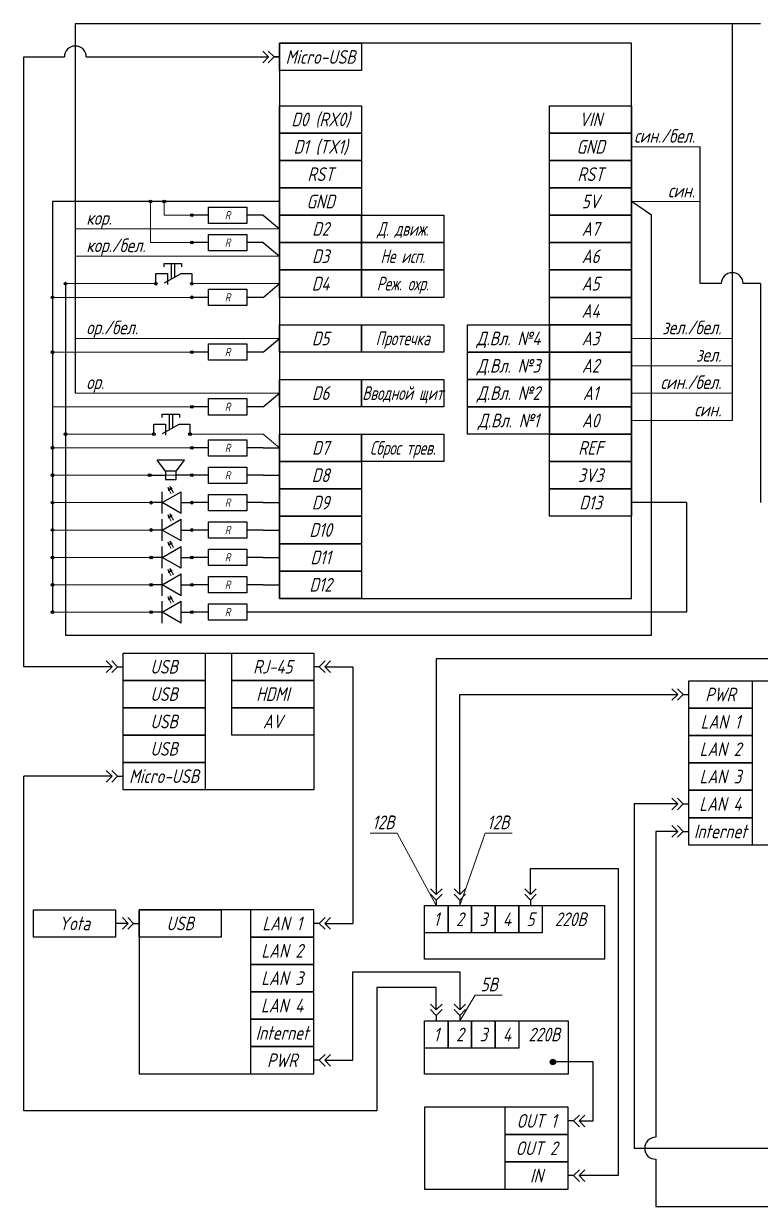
# Model space of a CAD drawing. Header units: millimetres. Extents: x 1966 to 2910, y 1410 to 1829.
# Drawn here: x 1965.5 to 2100.1, y 1409.6 to 1625.6 of the extents above; entities that cross this region are included whole.
import ezdxf
from ezdxf.enums import TextEntityAlignment as Align

# ---------------------------------------------------------------- set-up
doc = ezdxf.new("R2010")
doc.units = ezdxf.units.MM
doc.styles.get("Standard").update_dxf_attribs({"font": 'isocpeur.ttf', "width": 0.8, "oblique": 15})

# ---------------------------------------------------------------- blocks, each defined once
blk = doc.blocks.new('Резистор')
at = {"color": 0}
for p, q in [((-3.5, 1.5), (-6.5, 1.5)), ((6.5, 1.5), (3.5, 1.5))]:
    blk.add_line(p, q, dxfattribs=at)
blk.add_lwpolyline([(-3.5, 3), (3.5, 3), (3.5, 0), (-3.5, 0)], close=True, dxfattribs=at)
at = {"color": 0, "oblique": 15, "width": 0.8}
blk.add_text('R', height=1.5, dxfattribs=at).set_placement((0, 1.5), align=Align.MIDDLE_CENTER)
blk = doc.blocks.new('Светодиод')
at = {"lineweight": 9}
for p, q in [((-4.43, 2.77), (-3.77, 1.63)), ((-4.43, 2.77), (-4.25, 2.16)), ((-4.43, 2.77), (-3.99, 2.31)), ((-4.03, 2.96), (-3.37, 1.82)), ((-4.03, 2.96), (-3.85, 2.35)), ((-4.03, 2.96), (-3.59, 2.5))]:
    blk.add_line(p, q, dxfattribs=at)
for p, q in [((-5.46, 0), (-7.46, 0)), ((-5.46, 0), (-2, 2)), ((-5.46, -2), (-5.46, 2)), ((-2, -2), (-5.46, 0)), ((-2, -2), (-2, 2)), ((-2, 0), (0, 0))]:
    blk.add_line(p, q)
blk = doc.blocks.new('Разъем')
for p, q in [((-2, 0), (-3.06, 1.06)), ((-2, 0), (-3.06, -1.06)), ((-1, 0), (-2.06, 1.06)), ((-1, 0), (-2.06, -1.06)), ((-1, 0), (0, 0))]:
    blk.add_line(p, q)

msp = doc.modelspace()

# ---------------------------------------------------------------- hatches: boundary and pattern name
h = msp.add_hatch(color=256)
h.dxf.hatch_style = 1
h.paths.add_polyline_path([(2061.69, 1435.95, 1), (2062.69, 1435.95, 1)])

# ---------------------------------------------------------------- linework, layer by layer
at = {"color": 5}
for p, q in [((1974.96, 1558.13), (1974.96, 1625.63)), ((1974.96, 1625.63), (2100.09, 1625.63)), ((2094.96, 1625.63), (2094.96, 1553.13))]:
    msp.add_line(p, q, dxfattribs=at)
for p, q in [((1965.52, 1508.15), (1965.52, 1619.54)), ((1965.52, 1619.54), (1972.96, 1619.54)), ((1976.96, 1619.54), (2010.26, 1619.54)), ((2012.26, 1619.54), (2011.26, 1619.54)), ((2089.11, 1578.13), (2089.11, 1603.13)), ((2009.26, 1590.63), (2012.26, 1588.13)), ((2009.26, 1585.63), (2012.26, 1583.13)), ((1991.16, 1581.18), (1991.16, 1581.82)), ((1991.16, 1581.82), (1994.36, 1581.82)), ((1992.45, 1581.82), (1992.45, 1578.96)), ((1993.06, 1581.82), (1993.06, 1579.29)), ((1994.36, 1581.82), (1994.36, 1581.18)), ((1989.64, 1578.13), (1989.64, 1579.98)), ((1989.64, 1579.98), (1991.77, 1579.98)), ((1991.22, 1578.27), (1994.3, 1579.98)), ((1991.77, 1579.98), (1991.77, 1577.95)), ((1994.3, 1579.98), (1996.26, 1579.98)), ((1996.26, 1579.98), (1996.26, 1578.13)), ((2009.26, 1575.63), (2012.26, 1578.13)), ((2092.96, 1578.13), (2089.13, 1578.13)), ((2100.09, 1578.13), (2096.96, 1578.13)), ((2100.09, 1578.13), (2100.09, 1538.13)), ((2009.26, 1565.63), (2012.26, 1568.13)), ((2009.26, 1555.63), (2012.26, 1558.13)), ((1990.8, 1553.68), (1990.8, 1554.32)), ((1990.8, 1554.32), (1994, 1554.32)), ((1992.09, 1554.32), (1992.09, 1551.46)), ((1992.7, 1554.32), (1992.7, 1551.79)), ((1994, 1554.32), (1994, 1553.68)), ((1989.28, 1550.63), (1989.28, 1552.48)), ((1989.28, 1552.48), (1991.41, 1552.48)), ((1990.86, 1550.77), (1993.94, 1552.48)), ((1991.41, 1552.48), (1991.41, 1550.45)), ((1993.94, 1552.48), (1995.9, 1552.48)), ((1995.9, 1552.48), (1995.9, 1550.63)), ((2009.26, 1548.13), (2012.26, 1548.13)), ((1994.9, 1545.88), (1989.9, 1545.88)), ((1991.4, 1543.88), (1989.9, 1545.88)), ((1993.4, 1543.88), (1994.9, 1545.88)), ((1988.53, 1543.13), (1991.4, 1543.13)), ((1993.4, 1543.88), (1991.4, 1543.88)), ((1991.4, 1543.88), (1991.4, 1542.38)), ((1993.4, 1542.38), (1993.4, 1543.88)), ((1996.75, 1543.13), (1993.4, 1543.13)), ((2009.26, 1543.13), (2012.26, 1543.13)), ((1991.4, 1542.38), (1993.4, 1542.38)), ((2009.26, 1538.13), (2012.26, 1538.13)), ((2086.58, 1538.13), (2076.58, 1538.13)), ((2086.58, 1538.13), (2086.58, 1518.13)), ((2009.26, 1533.13), (2012.26, 1533.13)), ((2009.26, 1528.13), (2012.26, 1528.13)), ((2009.26, 1523.13), (2012.26, 1523.13)), ((2086.58, 1518.13), (2009.26, 1518.13)), ((1981.67, 1508.15), (1965.52, 1508.15)), ((2020.52, 1508.15), (2025.62, 1508.15)), ((2025.62, 1508.15), (2025.62, 1461.26)), ((2200.78, 1509.61), (2040.9, 1509.61)), ((2040.9, 1509.61), (2040.9, 1466.52)), ((2045.2, 1503.08), (2085, 1503.08)), ((2045.2, 1466.52), (2045.2, 1503.08)), ((1965.52, 1427.03), (1965.52, 1488.15)), ((1981.67, 1488.15), (1965.52, 1488.15)), ((2085, 1483.08), (2077.02, 1483.08)), ((2077.02, 1483.08), (2077.02, 1420.19)), ((2085, 1478.08), (2080.98, 1478.08)), ((2080.98, 1478.08), (2080.98, 1422.19)), ((2058.1, 1466.52), (2058.1, 1471.32)), ((2058.1, 1471.32), (2074.13, 1471.32)), ((2074.13, 1471.32), (2074.13, 1415.19)), ((1984.61, 1461.26), (1982.3, 1461.26)), ((2020.52, 1461.26), (2025.62, 1461.26)), ((2025.62, 1436.26), (2025.62, 1452.45)), ((2025.62, 1452.45), (2045.2, 1452.45)), ((2045.2, 1452.45), (2045.2, 1445.46)), ((2040.9, 1449.56), (2030.04, 1449.56)), ((2030.04, 1449.56), (2030.04, 1427.03)), ((2040.9, 1445.46), (2040.9, 1449.56)), ((2020.52, 1436.26), (2025.62, 1436.26)), ((2069.54, 1435.95), (2062.19, 1435.95)), ((2069.54, 1425.19), (2069.54, 1435.95)), ((2030.04, 1427.03), (1965.52, 1427.03)), ((2066.98, 1425.19), (2069.54, 1425.19)), ((2077.02, 1420.19), (2146.35, 1420.19)), ((2080.98, 1418.19), (2080.98, 1409.58)), ((2074.13, 1415.19), (2066.98, 1415.19)), ((2080.98, 1409.58), (2162.77, 1409.58))]:
    msp.add_line(p, q)
at = {"lineweight": 9}
for p, q in [((2076.58, 1603.13), (2089.11, 1603.13)), ((1988.69, 1593.13), (1988.69, 1585.63)), ((1991.21, 1593.13), (1991.21, 1590.63)), ((2076.58, 1593.13), (2089.11, 1593.13)), ((1996.26, 1590.63), (1991.21, 1590.63)), ((2012.26, 1588.13), (1974.96, 1588.13)), ((1996.26, 1585.63), (1988.69, 1585.63)), ((2012.26, 1583.13), (1974.96, 1583.13)), ((1989.64, 1578.13), (1973.18, 1578.13)), ((2012.26, 1578.13), (1996.26, 1578.13)), ((1996.26, 1575.63), (1970.79, 1575.63)), ((2012.26, 1568.13), (1974.96, 1568.13)), ((2076.58, 1568.13), (2094.96, 1568.13)), ((1996.26, 1565.63), (1970.79, 1565.63)), ((2076.58, 1563.13), (2094.96, 1563.13)), ((2012.26, 1558.13), (1974.96, 1558.13)), ((2076.58, 1558.13), (2094.96, 1558.13)), ((1996.26, 1555.63), (1970.79, 1555.63)), ((2076.58, 1553.13), (2094.96, 1553.13)), ((1989.28, 1550.63), (1973.18, 1550.63)), ((2009.26, 1550.63), (1995.9, 1550.63)), ((2009.26, 1550.63), (2012.26, 1548.13)), ((1970.79, 1548.13), (1999.26, 1548.13)), ((1999.26, 1543.13), (1970.79, 1543.13)), ((1985.32, 1543.13), (1970.79, 1543.13)), ((1970.79, 1538.13), (1986.07, 1538.13)), ((1970.79, 1538.13), (1988.8, 1538.13)), ((1970.79, 1533.13), (1986.07, 1533.13)), ((1970.79, 1533.13), (1988.8, 1533.13)), ((1970.79, 1528.13), (1986.07, 1528.13)), ((1970.79, 1528.13), (1988.8, 1528.13)), ((1970.79, 1523.13), (1986.07, 1523.13)), ((1970.79, 1523.13), (1988.8, 1523.13)), ((1988.8, 1518.13), (1970.79, 1518.13)), ((1970.79, 1518.13), (1986.07, 1518.13)), ((2028.82, 1477.78), (2033.73, 1477.78)), ((2033.73, 1477.78), (2040.9, 1464.52)), ((2049.81, 1477.78), (2045.2, 1464.52)), ((2049.81, 1477.78), (2054.73, 1477.78)), ((2048.02, 1448.17), (2045.2, 1443.46)), ((2052.94, 1448.17), (2048.02, 1448.17))]:
    msp.add_line(p, q, dxfattribs=at)
at = {"color": 3}
for p, q in [((2012.26, 1593.13), (1970.79, 1593.13)), ((1970.79, 1593.13), (1970.79, 1518.13))]:
    msp.add_line(p, q, dxfattribs=at)
at = {"color": 1}
for p, q in [((2080.23, 1590.63), (2076.58, 1593.13)), ((2080.23, 1513.9), (2080.23, 1590.63)), ((1973.18, 1578.13), (1973.18, 1513.9)), ((1973.18, 1513.9), (2080.23, 1513.9))]:
    msp.add_line(p, q, dxfattribs=at)
for points in [[(2076.58, 1622.04), (2012.26, 1622.04), (2012.26, 1520.63), (2076.58, 1520.63)], [(2012.26, 1622.04), (2027.26, 1622.04), (2027.26, 1617.04), (2012.26, 1617.04)], [(2012.26, 1610.63), (2027.26, 1610.63), (2027.26, 1605.63), (2012.26, 1605.63)], [(2061.58, 1610.63), (2076.58, 1610.63), (2076.58, 1605.63), (2061.58, 1605.63)], [(2012.26, 1605.63), (2027.26, 1605.63), (2027.26, 1600.63), (2012.26, 1600.63)], [(2061.58, 1605.63), (2076.58, 1605.63), (2076.58, 1600.63), (2061.58, 1600.63)], [(2012.26, 1600.63), (2027.26, 1600.63), (2027.26, 1595.63), (2012.26, 1595.63)], [(2061.58, 1600.63), (2076.58, 1600.63), (2076.58, 1595.63), (2061.58, 1595.63)], [(2012.26, 1595.63), (2027.26, 1595.63), (2027.26, 1590.63), (2012.26, 1590.63)], [(2061.58, 1595.63), (2076.58, 1595.63), (2076.58, 1590.63), (2061.58, 1590.63)], [(2012.26, 1590.63), (2027.26, 1590.63), (2027.26, 1585.63), (2012.26, 1585.63)], [(2027.26, 1590.63), (2042.26, 1590.63), (2042.26, 1585.63), (2027.26, 1585.63)], [(2061.58, 1590.63), (2076.58, 1590.63), (2076.58, 1585.63), (2061.58, 1585.63)], [(2012.26, 1585.63), (2027.26, 1585.63), (2027.26, 1580.63), (2012.26, 1580.63)], [(2027.26, 1585.63), (2042.26, 1585.63), (2042.26, 1580.63), (2027.26, 1580.63)], [(2061.58, 1585.63), (2076.58, 1585.63), (2076.58, 1580.63), (2061.58, 1580.63)], [(2012.26, 1580.63), (2027.26, 1580.63), (2027.26, 1575.63), (2012.26, 1575.63)], [(2027.26, 1580.63), (2042.26, 1580.63), (2042.26, 1575.63), (2027.26, 1575.63)], [(2061.58, 1580.63), (2076.58, 1580.63), (2076.58, 1575.63), (2061.58, 1575.63)], [(2061.58, 1575.63), (2076.58, 1575.63), (2076.58, 1570.63), (2061.58, 1570.63)], [(2012.26, 1570.63), (2027.26, 1570.63), (2027.26, 1565.63), (2012.26, 1565.63)], [(2027.26, 1570.63), (2042.26, 1570.63), (2042.26, 1565.63), (2027.26, 1565.63)], [(2046.58, 1570.63), (2061.58, 1570.63), (2061.58, 1565.63), (2046.58, 1565.63)], [(2061.58, 1570.63), (2076.58, 1570.63), (2076.58, 1565.63), (2061.58, 1565.63)], [(2046.58, 1565.63), (2061.58, 1565.63), (2061.58, 1560.63), (2046.58, 1560.63)], [(2061.58, 1565.63), (2076.58, 1565.63), (2076.58, 1560.63), (2061.58, 1560.63)], [(2012.26, 1560.63), (2027.26, 1560.63), (2027.26, 1555.63), (2012.26, 1555.63)], [(2027.26, 1560.63), (2042.26, 1560.63), (2042.26, 1555.63), (2027.26, 1555.63)], [(2046.58, 1560.63), (2061.58, 1560.63), (2061.58, 1555.63), (2046.58, 1555.63)], [(2061.58, 1560.63), (2076.58, 1560.63), (2076.58, 1555.63), (2061.58, 1555.63)], [(2046.58, 1555.63), (2061.58, 1555.63), (2061.58, 1550.63), (2046.58, 1550.63)], [(2061.58, 1555.63), (2076.58, 1555.63), (2076.58, 1550.63), (2061.58, 1550.63)], [(2012.26, 1550.63), (2027.26, 1550.63), (2027.26, 1545.63), (2012.26, 1545.63)], [(2027.26, 1550.63), (2042.26, 1550.63), (2042.26, 1545.63), (2027.26, 1545.63)], [(2061.58, 1550.63), (2076.58, 1550.63), (2076.58, 1545.63), (2061.58, 1545.63)], [(2012.26, 1545.63), (2027.26, 1545.63), (2027.26, 1540.63), (2012.26, 1540.63)], [(2061.58, 1545.63), (2076.58, 1545.63), (2076.58, 1540.63), (2061.58, 1540.63)], [(2012.26, 1540.63), (2027.26, 1540.63), (2027.26, 1535.63), (2012.26, 1535.63)], [(2061.58, 1540.63), (2076.58, 1540.63), (2076.58, 1535.63), (2061.58, 1535.63)], [(2012.26, 1535.63), (2027.26, 1535.63), (2027.26, 1530.63), (2012.26, 1530.63)], [(2012.26, 1530.63), (2027.26, 1530.63), (2027.26, 1525.63), (2012.26, 1525.63)], [(2012.26, 1525.63), (2027.26, 1525.63), (2027.26, 1520.63), (2012.26, 1520.63)], [(1983.67, 1510.65), (1998.67, 1510.65), (1998.67, 1505.65), (1983.67, 1505.65)], [(1983.67, 1510.65), (2018.52, 1510.65), (2018.52, 1485.65), (1983.67, 1485.65)], [(2003.52, 1510.65), (2018.52, 1510.65), (2018.52, 1505.65), (2003.52, 1505.65)], [(1983.67, 1505.65), (1998.67, 1505.65), (1998.67, 1500.65), (1983.67, 1500.65)], [(2003.52, 1505.65), (2018.52, 1505.65), (2018.52, 1500.65), (2003.52, 1500.65)], [(2087, 1505.58), (2098.58, 1505.58), (2098.58, 1500.58), (2087, 1500.58)], [(2087, 1505.58), (2108.2, 1505.58), (2108.2, 1475.58), (2087, 1475.58)], [(1983.67, 1500.65), (1998.67, 1500.65), (1998.67, 1495.65), (1983.67, 1495.65)], [(2003.52, 1500.65), (2018.52, 1500.65), (2018.52, 1495.65), (2003.52, 1495.65)], [(2087, 1500.58), (2098.58, 1500.58), (2098.58, 1495.58), (2087, 1495.58)], [(1983.67, 1495.65), (1998.67, 1495.65), (1998.67, 1490.65), (1983.67, 1490.65)], [(2087, 1495.58), (2098.58, 1495.58), (2098.58, 1490.58), (2087, 1490.58)], [(1983.67, 1490.65), (1998.67, 1490.65), (1998.67, 1485.65), (1983.67, 1485.65)], [(2087, 1490.58), (2098.58, 1490.58), (2098.58, 1485.58), (2087, 1485.58)], [(2087, 1485.58), (2098.58, 1485.58), (2098.58, 1480.58), (2087, 1480.58)], [(2087, 1480.58), (2098.58, 1480.58), (2098.58, 1475.58), (2087, 1475.58)], [(1967.3, 1463.76), (1982.3, 1463.76), (1982.3, 1458.76), (1967.3, 1458.76)], [(2018.52, 1463.76), (1986.61, 1463.76), (1986.61, 1433.76), (2018.52, 1433.76)], [(1986.61, 1463.76), (2001.61, 1463.76), (2001.61, 1458.76), (1986.61, 1458.76)], [(2018.52, 1463.76), (2006.94, 1463.76), (2006.94, 1458.76), (2018.52, 1458.76)], [(2038.75, 1464.52), (2043.05, 1464.52), (2043.05, 1459.52), (2038.75, 1459.52)], [(2038.75, 1464.52), (2071.62, 1464.52), (2071.62, 1454.75), (2038.75, 1454.75)], [(2043.05, 1464.52), (2047.35, 1464.52), (2047.35, 1459.52), (2043.05, 1459.52)], [(2047.35, 1464.52), (2051.65, 1464.52), (2051.65, 1459.52), (2047.35, 1459.52)], [(2051.65, 1464.52), (2055.95, 1464.52), (2055.95, 1459.52), (2051.65, 1459.52)], [(2055.95, 1464.52), (2060.25, 1464.52), (2060.25, 1459.52), (2055.95, 1459.52)], [(2018.52, 1458.76), (2006.94, 1458.76), (2006.94, 1453.76), (2018.52, 1453.76)], [(2018.52, 1453.76), (2006.94, 1453.76), (2006.94, 1448.76), (2018.52, 1448.76)], [(2018.52, 1448.76), (2006.94, 1448.76), (2006.94, 1443.76), (2018.52, 1443.76)], [(2018.52, 1443.76), (2006.94, 1443.76), (2006.94, 1438.76), (2018.52, 1438.76)], [(2038.75, 1443.46), (2043.05, 1443.46), (2043.05, 1438.46), (2038.75, 1438.46)], [(2038.75, 1443.46), (2064.98, 1443.46), (2064.98, 1433.7), (2038.75, 1433.7)], [(2043.05, 1443.46), (2047.35, 1443.46), (2047.35, 1438.46), (2043.05, 1438.46)], [(2047.35, 1443.46), (2051.65, 1443.46), (2051.65, 1438.46), (2047.35, 1438.46)], [(2051.65, 1443.46), (2055.95, 1443.46), (2055.95, 1438.46), (2051.65, 1438.46)], [(2018.52, 1438.76), (2006.94, 1438.76), (2006.94, 1433.76), (2018.52, 1433.76)], [(2064.98, 1427.69), (2038.75, 1427.69), (2038.75, 1412.69), (2064.98, 1412.69)], [(2064.98, 1427.69), (2053.41, 1427.69), (2053.41, 1422.69), (2064.98, 1422.69)], [(2064.98, 1422.69), (2053.41, 1422.69), (2053.41, 1417.69), (2064.98, 1417.69)], [(2064.98, 1417.69), (2053.41, 1417.69), (2053.41, 1412.69), (2064.98, 1412.69)]]:
    msp.add_lwpolyline(points, close=True)
for centre, radius in [((1988.69, 1593.13), 0.25), ((1991.21, 1593.13), 0.25), ((1996.26, 1590.63), 0.25), ((1996.26, 1585.63), 0.25), ((1973.18, 1578.13), 0.25), ((1989.64, 1578.13), 0.25), ((1996.26, 1578.13), 0.25), ((1970.79, 1575.63), 0.25), ((1996.26, 1575.63), 0.25), ((1970.79, 1565.63), 0.25), ((1996.26, 1565.63), 0.25), ((1996.26, 1555.63), 0.25), ((1973.18, 1550.63), 0.25), ((1989.28, 1550.63), 0.25), ((1995.9, 1550.63), 0.25), ((1970.79, 1548.13), 0.25), ((1996.26, 1548.13), 0.25), ((1970.79, 1543.13), 0.25), ((1988.53, 1543.13), 0.25), ((1996.26, 1543.13), 0.25), ((1970.79, 1538.13), 0.25), ((1988.8, 1538.13), 0.25), ((1996.26, 1538.13), 0.25), ((1996.26, 1538.13), 0.25), ((1970.79, 1533.13), 0.25), ((1988.8, 1533.13), 0.25), ((1996.26, 1533.13), 0.25), ((1996.26, 1533.13), 0.25), ((1970.79, 1528.13), 0.25), ((1988.8, 1528.13), 0.25), ((1996.26, 1528.13), 0.25), ((1996.26, 1528.13), 0.25), ((1970.79, 1523.13), 0.25), ((1988.8, 1523.13), 0.25), ((1996.26, 1523.13), 0.25), ((1996.26, 1523.13), 0.25), ((1970.79, 1518.13), 0.25), ((1988.8, 1518.13), 0.25), ((1996.26, 1518.13), 0.25), ((1996.26, 1518.13), 0.25), ((2062.19, 1435.95), 0.5)]:
    msp.add_circle(centre, radius)
for centre, start, end in [((1974.96, 1619.54), 0, 180), ((2094.96, 1578.13), 0, 180), ((2080.98, 1420.19), 90, 270)]:
    msp.add_arc(centre, 2, start, end)

# ---------------------------------------------------------------- block references
for name, p in [('Разъем', (2012.26, 1619.54)), ('Светодиод', (1996.26, 1538.13)), ('Светодиод', (1996.26, 1533.13)), ('Светодиод', (1996.26, 1528.13)), ('Светодиод', (1996.26, 1523.13)), ('Светодиод', (1996.26, 1518.13)), ('Разъем', (1983.67, 1508.15)), ('Разъем', (2087, 1503.08)), ('Разъем', (1983.67, 1488.15)), ('Разъем', (2087, 1483.08)), ('Разъем', (2087, 1478.08)), ('Разъем', (1986.61, 1461.26))]:
    msp.add_blockref(name, p)
at = {"lineweight": 9}
for p in [(2002.76, 1589.13), (2002.76, 1584.13), (2002.76, 1574.13), (2002.76, 1564.13), (2002.76, 1554.13), (2002.76, 1546.63), (2002.76, 1541.63), (2002.76, 1536.63), (2002.76, 1531.63), (2002.76, 1526.63), (2002.76, 1521.63), (2002.76, 1516.63)]:
    msp.add_blockref('Резистор', p, dxfattribs=at)
at = {"xscale": -1}
for p in [(2018.52, 1508.15), (2018.52, 1461.26), (2018.52, 1436.26), (2064.98, 1425.19), (2064.98, 1415.19)]:
    msp.add_blockref('Разъем', p, dxfattribs=at)
at = {"rotation": 270}
for p in [(2040.9, 1464.52), (2045.2, 1464.52), (2058.1, 1464.52), (2040.9, 1443.46), (2045.2, 1443.46)]:
    msp.add_blockref('Разъем', p, dxfattribs=at)

# ---------------------------------------------------------------- texts
at = {"oblique": 15}
for s, width, p in [('Micro-USB', 0.8, (2019.76, 1619.54)), ('D0 (RX0)', 0.8, (2019.76, 1608.13)), ('VIN', 0.8, (2069.08, 1608.13)), ('D1 (TX1)', 0.8, (2019.76, 1603.13)), ('GND', 0.8, (2069.08, 1603.13)), ('RST', 0.8, (2019.76, 1598.13)), ('RST', 0.8, (2069.08, 1598.13)), ('GND', 0.8, (2019.76, 1593.13)), ('5V', 0.8, (2069.08, 1593.13)), ('D2', 0.8, (2019.76, 1588.13)), ('Д. движ.', 0.7, (2034.76, 1588.13)), ('A7', 0.8, (2069.08, 1588.13)), ('D3', 0.8, (2019.76, 1583.13)), ('A6', 0.8, (2069.08, 1583.13)), ('D4', 0.8, (2019.76, 1578.13)), ('Реж. охр.', 0.7, (2034.76, 1578.13)), ('A5', 0.8, (2069.08, 1578.13)), ('A4', 0.8, (2069.08, 1573.13)), ('D5', 0.8, (2019.76, 1568.13)), ('Протечка', 0.7, (2034.76, 1568.13)), ('Д.Вл. №4', 0.8, (2054.08, 1568.13)), ('A3', 0.8, (2069.08, 1568.13)), ('Д.Вл. №3', 0.8, (2054.08, 1563.13)), ('A2', 0.8, (2069.08, 1563.13)), ('D6', 0.8, (2019.76, 1558.13)), ('Вводной щит', 0.7, (2034.76, 1558.13)), ('Д.Вл. №2', 0.8, (2054.08, 1558.13)), ('A1', 0.8, (2069.08, 1558.13)), ('Д.Вл. №1', 0.8, (2054.08, 1553.13)), ('A0', 0.8, (2069.08, 1553.13)), ('D7', 0.8, (2019.76, 1548.13)), ('Сброс трев.', 0.7, (2034.76, 1548.13)), ('REF', 0.8, (2069.08, 1548.13)), ('D8', 0.8, (2019.76, 1543.13)), ('3V3', 0.8, (2069.08, 1543.13)), ('D9', 0.8, (2019.76, 1538.13)), ('D13', 0.8, (2069.08, 1538.13)), ('D10', 0.8, (2019.76, 1533.13)), ('D11', 0.8, (2019.76, 1528.13)), ('D12', 0.8, (2019.76, 1523.13)), ('USB', 0.8, (1991.17, 1508.15)), ('RJ-45', 0.8, (2011.02, 1508.15)), ('USB', 0.8, (1991.17, 1503.15)), ('HDMI', 0.8, (2011.02, 1503.15)), ('PWR', 0.8, (2092.79, 1503.08)), ('USB', 0.8, (1991.17, 1498.15)), ('AV', 0.8, (2011.02, 1498.15)), ('LAN 1', 0.8, (2092.79, 1498.08)), ('USB', 0.8, (1991.17, 1493.15)), ('LAN 2', 0.8, (2092.79, 1493.08)), ('Micro-USB', 0.8, (1991.17, 1488.15)), ('LAN 3', 0.8, (2092.79, 1488.08)), ('LAN 4', 0.8, (2092.79, 1483.08)), ('12В', 0.8, (2031.21, 1479.73)), ('Internet', 0.8, (2092.79, 1478.08)), ('Yota', 0.8, (1974.8, 1461.26)), ('USB', 0.8, (1994.11, 1461.26)), ('LAN 1', 0.8, (2012.73, 1461.26)), ('LAN 2', 0.8, (2012.73, 1456.26)), ('LAN 3', 0.8, (2012.73, 1451.26)), ('LAN 4', 0.8, (2012.73, 1446.26)), ('Internet', 0.8, (2012.73, 1441.26)), ('PWR', 0.8, (2012.73, 1436.26)), ('OUT 1', 0.8, (2059.2, 1425.19)), ('OUT 2', 0.8, (2059.2, 1420.19)), ('IN', 0.8, (2059.2, 1415.19))]:
    msp.add_text(s, height=2.5, dxfattribs=dict(at, width=width)).set_placement(p, align=Align.MIDDLE_CENTER)
at = {"oblique": 15, "width": 0.8}
for s, p in [('син./бел.', (2088.14, 1603.13)), ('син.', (2088.14, 1593.13)), ('зел./бел.', (2092.96, 1568.13)), ('зел.', (2092.96, 1563.13)), ('син./бел.', (2092.96, 1558.13)), ('син.', (2092.96, 1553.13))]:
    msp.add_text(s, height=2.5, dxfattribs=at).set_placement(p, align=Align.BOTTOM_RIGHT)
for s, p in [('кор.', (1976.96, 1588.13)), ('кор./бел.', (1976.96, 1583.13)), ('ор./бел.', (1976.96, 1568.13)), ('ор.', (1976.96, 1558.13))]:
    msp.add_text(s, height=2.5, dxfattribs=at).set_placement(p, align=Align.BOTTOM_LEFT)
at = {"color": 1, "oblique": 15}
for s, width, p in [('Не исп.', 0.7, (2034.76, 1583.13)), ('12В', 0.8, (2052.2, 1479.73)), ('5В', 0.8, (2050.55, 1450.11))]:
    msp.add_text(s, height=2.5, dxfattribs=dict(at, width=width)).set_placement(p, align=Align.MIDDLE_CENTER)
at = {"char_height": 2.5, "attachment_point": 5}
for s, insert, width in [('1', (2040.9, 1462.02), 4.2991), ('2', (2045.2, 1462.02), 4.2991), ('3', (2049.5, 1462.02), 4.2991), ('4', (2053.8, 1462.02), 4.2991), ('5', (2058.1, 1462.02), 4.2991), ('220В', (2065.44, 1462.02), 15.6677), ('1', (2040.9, 1440.96), 4.2991), ('2', (2045.2, 1440.96), 4.2991), ('3', (2049.5, 1440.96), 4.2991), ('4', (2053.8, 1440.96), 4.2991), ('220В', (2060.61, 1440.96), 15.6677)]:
    msp.add_mtext(s, dxfattribs=dict(at, insert=insert, width=width))

doc.saveas('drawing.dxf')
